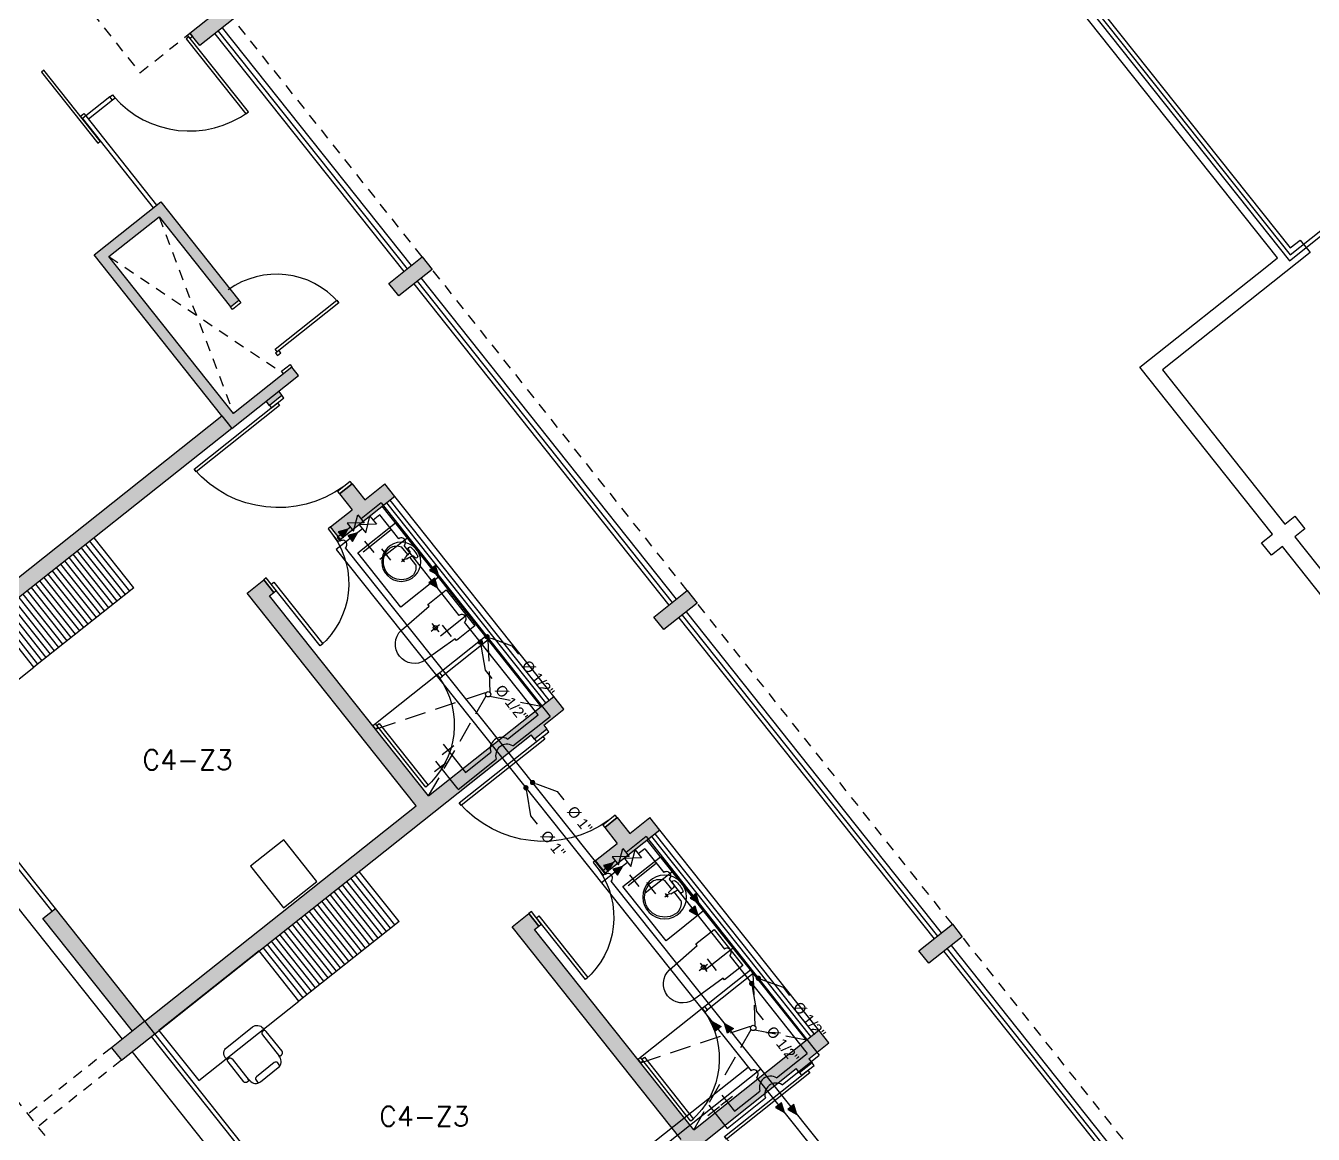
# Model space of a CAD drawing. Header units: metres. Extents: x 51 to 18146, y -212 to 18074.
# Drawn here: x 3291.53 to 3306.81, y 2242.54 to 2255.71 of the extents above; entities that cross this region are included whole.
import ezdxf
from ezdxf import colors
from ezdxf.entities.mleader import LeaderData, LeaderLine
from ezdxf.math import Vec2, Vec3

# ---------------------------------------------------------------- set-up
doc = ezdxf.new("R2010")
doc.units = ezdxf.units.M
doc.linetypes.add('DASHED2', pattern=[0.375, 0.25, -0.125])
doc.linetypes.add('HIDDEN2', pattern=[0.1875, 0.125, -0.0625])
doc.layers.get('0').update_dxf_attribs({"color": 250})
for name, color, linetype in [('AGUA_CALIENTE', 1, 'Continuous'), ('AGUA_FRIA', 5, 'Continuous'), ('NO', 250, 'Continuous')]:
    doc.layers.add(name, color=color, linetype=linetype)
doc.layers.get('0').freeze()
doc.styles.add('ROMANS', font='romans', dxfattribs={"height": 0.13})
doc.styles.get("Standard").update_dxf_attribs({"font": 'arial.ttf'})

# ---------------------------------------------------------------- blocks, each defined once
blk = doc.blocks.new('Silla de escritorio 2')
for points in [[(4.068329749366641, 0.660517147558783), (4.068297100695327, 0.6605121246862731, -0.4142135623730951), (4.068207100695326, 0.660602124686273), (4.068207100695326, 0.6609921246862731, -0.4142135623730945), (4.068297100695327, 0.6610821246862731), (4.068329749366641, 0.661077101813763)], [(4.068651834279518, 0.6605666990838409), (4.068687100695327, 0.6605721246862731, 0.4142135623730951), (4.068777100695326, 0.6606621246862731), (4.068777100695326, 0.660932124686273, 0.4142135623730945), (4.068687100695327, 0.661022124686273), (4.068651834279518, 0.6610275502887051)], [(4.068771953509068, 0.660962124686273), (4.068729527102197, 0.660962124686273, 0.4142135623730948), (4.068699527102197, 0.660932124686273), (4.068699527102197, 0.6606621246862731, 0.414213562373095), (4.068729527102197, 0.660632124686273), (4.068771953509068, 0.660632124686273)]]:
    blk.add_lwpolyline(points, format="xyb")
for points in [[(4.068652503220555, 0.6610875502887053), (4.068352503220554, 0.6610875502887053, 1), (4.068352503220554, 0.6610275502887051), (4.068682503220554, 0.6610275502887051), (4.068682503220554, 0.661057550288705, 0.4142135623730951)], [(4.068682503220554, 0.6605666990838409), (4.068682503220554, 0.660536699083841, -0.4142135623730951), (4.068652503220555, 0.660506699083841), (4.068352503220554, 0.660506699083841, -1), (4.068352503220554, 0.6605666990838409)]]:
    blk.add_lwpolyline(points, format="xyb", close=True)
blk = doc.blocks.new('B3')
for p, q in [((-0.0001959999999999, -0.000219), (-0.0002059999999999, -0.000219)), ((0.0002059999999999, -0.000219), (0.0001959999999999, -0.000219)), ((-5.03486358102e-05, -0.0003), (5.03486358102e-05, -0.0003)), ((0, -0.0003503486358102), (0, -0.0002520082186106))]:
    blk.add_line(p, q)
blk.add_lwpolyline([(-0.0002159999999999, -0.000219), (-0.0002159999999999, 0), (0.0002160000000001, -1e-16), (0.0002159999999999, -0.000219), (0.0001959999999999, -0.000219), (0.0001799892737781, -0.0005637399269904, -0.9237221169889476), (-0.0001799892737781, -0.0005637399269904), (-0.0001959999999999, -0.000219)], format="xyb", close=True)
blk.add_circle((0, -0.0003), 2e-05)
blk = doc.blocks.new('B1')
for p, q in [((-0.0001415971398017, -0.000124), (-1.94043751167e-05, -0.000124)), ((-6.29496485749e-05, -7.67153968206e-05), (-3.93239013624e-05, -7.67153968206e-05)), ((1.94043751169e-05, -0.000124), (0.0001415971398017, -0.000124)), ((3.93239013652e-05, -7.67153968206e-05), (6.29496485751e-05, -7.67153968206e-05)), ((-2.51743179051e-05, -0.0002115), (2.51743179051e-05, -0.0002115)), ((0, -0.0002366743179051), (0, -0.0001875041093053))]:
    blk.add_line(p, q)
for centre, radius in [((0, -0.0002415), 0.0002415), ((0, -0.0002115), 1e-05)]:
    blk.add_circle(centre, radius)
for centre, radius, start, end in [((-6.12184111592e-05, -0.0002645774370347), 0.0001619344182731, 119.7598619139509, 171.8068264297613), ((-6.29496485749e-05, -5.69062837552e-05), 1.98091130654e-05, 103.3836773934596, 270.0000000001693), ((0, -0.0004192787741239), 0.0003875729818072, 79.96494119364827, 100.0350588063517), ((-3.93239013624e-05, -8.8660146477e-05), 1.19447496565e-05, 18.09535504619785, 90), ((-0.0005623570317512, -0.0002226317528119), 0.0005518385724188, 6.022547126617019, 14.44770311294825), ((0.0005623570317487, -0.0002226317528118), 0.000551838572416, 165.5522968869096, 173.9774528733635), ((3.93239013652e-05, -8.8660146477e-05), 1.19447496565e-05, 90, 161.9046449536466), ((6.29496485751e-05, -5.69062837552e-05), 1.98091130654e-05, 270, 76.61632260654042), ((6.12184111592e-05, -0.0002645774370347), 0.0001619344182731, 8.193173570238732, 60.24013808604904), ((0, -0.0002415), 0.0002215, 179.9999989439899, 8.194265055e-07), ((0, -0.0001657729052949), 1.36040385439e-05, 175.6157637962072, 4.384236203792757)]:
    blk.add_arc(centre, radius, start, end)
blk = doc.blocks.new('*U118')
for points in [[(-3.1739649e-09, 0.1499999947845928), (0.0299999968539748, 0.1499999967526707), (0.0299999985452919, -1.7572132e-09), (-1.2498171e-09, -1.862646e-09)], [(1.029999997147341, 0.150000000267097), (1.059999996709619, 0.1500000003725298), (1.059999998284521, 3.7252911e-09), (1.029999998955073, -1.05432e-10)], [(1.030000002438748, -0.9250000003289492), (1.029999996945262, 0.0749999991495099), (0.9999999969173224, 0.0749999990440772), (1.000000001595901, -0.9250000022970272)]]:
    blk.add_lwpolyline(points, close=True)
blk.add_arc((1.074737891383378, 0.1197378916814813), 1.045695340698735, 182.452029120191, 267.5479714204704)
blk = doc.blocks.new('*U145')
for points in [[(0.0299999978067355, 0.8150000002444722), (0.0300000000279397, 0.0750000011175871), (0.0600000000558794, 0.0750000011175871), (0.0599999986495823, 0.8150000021071173)], [(0.0299999995622784, 0), (0, 0), (-1.0477379e-09, 0.1499999966472387), (0.0299999982817098, 0.150000000372529)], [(0.7999999995320105, 2.104789e-09), (0.7699999995040708, 2.421439e-10), (0.7699999983399176, 0.1499999987520277), (0.7999999981350266, 0.1499999987520277)]]:
    blk.add_lwpolyline(points, close=True)
blk.add_arc((-0.0031060422485219, 0.0418939605297724), 0.7738145518450112, 2.452028918829242, 87.5479712191086)
blk = doc.blocks.new('*U146')
for points in [[(0.0299999978067355, 0.8150000002444722), (0.0300000000279397, 0.0750000011175871), (0.0600000000558794, 0.0750000011175871), (0.0599999986495823, 0.8150000021071173)], [(0.0299999995622784, 0), (0, 0), (-1.0477379e-09, 0.1499999966472387), (0.0299999982817098, 0.150000000372529)], [(0.7999999995320105, 2.104789e-09), (0.7699999995040708, 2.421439e-10), (0.7699999983399176, 0.1499999987520277), (0.7999999981350266, 0.1499999987520277)]]:
    blk.add_lwpolyline(points, close=True)
blk.add_arc((-0.0031060422485219, 0.0418939605297724), 0.7738145518450112, 2.452028918829242, 87.5479712191086)
blk = doc.blocks.new('*U147')
for points in [[(0.1299999983073206, 0.9750000002444711), (0.1300000003795143, 0.0750000011175865), (0.160000000407454, 0.0750000011175865), (0.1599999991501675, 0.9750000021071163)], [(0.1299999999138531, 0.0549999983236187), (0.1000000003515747, 0.0549999983236187), (0.0999999993038367, 0.0949999964609736), (0.1299999986332844, 0.0950000001862639)], [(1.059999999883584, 0.0549999993480747), (1.029999999855645, 0.0549999974854295), (1.029999998691491, 0.0949999984167521), (1.0599999984866, 0.0949999984167521)]]:
    blk.add_lwpolyline(points, close=True)
blk.add_arc((0.0897358951472655, 0.034735897901341), 0.9411258062979863, 2.452028918829293, 87.54797121910865)
blk = doc.blocks.new('*U93')
for points in [[(0.2599999973709028, 0.094999998063903), (0.2899999973988425, 0.0950000000319809), (0.2899999987035729, 0.0549999991006583), (0.2599999989084639, 0.0549999989952255)], [(1.030000001767141, -0.6649999999773748), (1.029999996945262, 0.0749999991495099), (0.9999999969173222, 0.0749999990440772), (1.000000000924294, -0.6650000019454528)], [(1.029999997340634, 0.0950000019434777), (1.059999996902913, 0.0950000020489105), (1.059999998091228, 0.0550000039115556), (1.02999999876178, 0.0550000000808325)]]:
    blk.add_lwpolyline(points, close=True)
blk.add_arc((1.063106039105374, 0.1081060398536734), 0.7738145518450109, 182.452029120191, 267.5479714204703)
blk = doc.blocks.new('*U148')
for points in [[(1.029999999166467, 0.815000000244471), (1.029999996945262, 0.0750000011175864), (0.9999999969173222, 0.0750000011175864), (0.9999999983236206, 0.8150000021071162)], [(1.029999997410923, 0.0549999983236186), (1.059999996973201, 0.0549999983236186), (1.059999998020939, 0.0949999964609735), (1.029999998691491, 0.0950000001862638)]]:
    blk.add_lwpolyline(points, close=True)
blk.add_arc((1.063106039221723, 0.0418939605297716), 0.7738145518450109, 92.4520287808914, 177.5479710811707)
blk = doc.blocks.new('VALV_AGUA_CALIENTE')
blk.add_lwpolyline([(0.2823402352111088, 0.4577852973658544), (0.2823402352111088, 0.457689008182271), (0.2824681809542844, 0.4577852973658544), (0.2824681809542844, 0.457689008182271), (0.2823402352111088, 0.4577852973658544)])
blk = doc.blocks.new('VALV_AGUA_FRIA')
at = {"layer": 'AGUA_FRIA'}
blk.add_lwpolyline([(0.2827323578976298, 0.4577938956379116), (0.2827323578976298, 0.4576976064543282), (0.2828603036408054, 0.4577938956379116), (0.2828603036408054, 0.4576976064543282), (0.2827323578976298, 0.4577938956379116)], dxfattribs=at)
blk = doc.blocks.new('PUNTO_AGUA_CALIENTE')
at = {"layer": 'AGUA_CALIENTE'}
for p, q in [((0.2818822718510491, 0.4581205385224662), (0.2818822718510491, 0.4582887856466023)), ((0.281847712079875, 0.4581567750627264), (0.2819168316222233, 0.4581567750627264))]:
    blk.add_line(p, q, dxfattribs=at)
blk = doc.blocks.new('PUNTO_AGUA_FRIA')
at = {"layer": 'AGUA_FRIA'}
for p, q in [((0.282150902170877, 0.4581205385224662), (0.282150902170877, 0.4582887856466023)), ((0.282116342399703, 0.4581567750627264), (0.2821854619420512, 0.4581567750627264))]:
    blk.add_line(p, q, dxfattribs=at)
blk = doc.blocks.new('_Dot')
at = {"color": 0, "linetype": 'ByBlock', "lineweight": -2}
blk.add_line((-0.5, 0), (-1, 0), dxfattribs=at)
at = {"color": 0, "linetype": 'ByBlock', "const_width": 0.5}
blk.add_lwpolyline([(-0.25, 0, 1), (0.25, 0, 1)], format="xyb", close=True, dxfattribs=at)
blk = doc.blocks.new('PISO 1')
at = {"layer": 'NO', "true_color": 0x121212}
h = blk.add_hatch(color=250, dxfattribs=at)
h.dxf.hatch_style = 1
h.paths.add_polyline_path([(282.647303237422, 348.5217015385746), (282.7653370288337, 348.3730818201657), (282.3690177823439, 348.0583250502078), (282.2509839944567, 348.206944762358)])
h.paths.add_polyline_path([(273.8464397364544, 346.3792983329912), (273.9644735244708, 346.2306786178989), (273.5681542856954, 345.9159218419653), (273.4501204928835, 346.0645415592621)])
h.paths.add_polyline_path([(279.2958194016258, 350.7072130474411), (279.4138531877298, 350.5585933337984), (279.0175339437018, 350.2438365597824), (278.8995001545317, 350.3924562829402)])
h.paths.add_polyline_path([(287.6141682088274, 328.2301869574188), (287.7322020007058, 328.0815672393806), (288.1285212475333, 328.3963240126513), (288.0104874586754, 328.5449437241069)])
h.paths.add_polyline_path([(285.0079691205108, 345.5493162639553), (285.1260029100556, 345.4006965440636), (284.7296836638949, 345.0859397803041), (284.6116498769866, 345.2345594902634)])
h.paths.add_polyline_path([(276.3056301126376, 354.4722458194671), (276.4236639045161, 354.3236261014289), (276.0273446585756, 354.0088693288625), (275.9093108708967, 354.1574890472674)])
h.paths.add_polyline_path([(284.4666005014208, 332.1933793966153), (284.584634289904, 332.0447596818937), (284.9809535345734, 332.3595164504059), (284.8629197439661, 332.5081361724983)])
h.paths.add_polyline_path([(281.3190327887902, 336.1565718405685), (281.4370665783816, 336.0079521207138), (281.8333858223725, 336.3227088947765), (281.7153520314276, 336.4713286135561)])
h.paths.add_polyline_path([(278.1714650799845, 340.1197642816223), (278.2894988666007, 339.9711445654179), (278.6858181134747, 340.2859013387256), (278.5677843255407, 340.4345210508389)])
h.paths.add_polyline_path([(275.810789295715, 343.0921586155289), (275.928823083814, 342.9435388974575), (276.3251423292878, 343.2582956696533), (276.207108539871, 343.4069153836335)])
h.paths.add_polyline_path([(294.4506722555029, 333.6597389386223), (294.5687060411855, 333.5111192216765), (294.1723867985123, 333.196362451705), (294.0543530080796, 333.344982167923)])
h.paths.add_polyline_path([(291.3031045414349, 337.62293138151), (291.4211383313638, 337.4743116649681), (291.0248190849111, 337.1595548949634), (290.9067852998232, 337.3081746063684)])
h.paths.add_polyline_path([(288.155536827367, 341.5861238243978), (288.2735706182665, 341.4375041085506), (287.8772513747052, 341.1227473349052), (287.7592175848217, 341.2713670485148)])
h.paths.add_polyline_path([(285.1415282922573, 355.3498753718352), (285.2595620803192, 355.2012556538104), (284.8632428370045, 354.8864988893427), (284.7452090506001, 355.035118599626)])
h.paths.add_polyline_path([(282.151338963679, 359.1149081937103), (282.2693727516955, 358.966288478618), (281.8730535100012, 358.6515317064554), (281.7550197224514, 358.8001514219184)])
h.paths.add_polyline_path([(287.5022040749986, 352.377481042728), (287.6202378610654, 352.228861329132), (287.2239186199575, 351.9141045543144), (287.1058848313917, 352.062724272015)])
at = {"layer": 'NO', "true_color": 0x515152}
h = blk.add_hatch(color=251, dxfattribs=at)
h.dxf.hatch_style = 1
h.paths.add_polyline_path([(281.9039978136244, 346.2025202810686), (281.1113593293847, 345.573006733023), (282.6300535041537, 343.6607755017311), (282.7480872852973, 343.5121557962511), (283.5407280513685, 344.1416711445013), (283.4620388602759, 344.2407509562817), (282.7684779025392, 343.689924798671), (281.2891283344955, 345.5526161133513), (281.8836073500825, 346.0247513977488), (282.7334454655528, 344.9547002051963), (282.8325253241207, 345.0333894387756)])
h = blk.add_hatch(color=251, dxfattribs=at)
h.dxf.hatch_style = 1
h.paths.add_polyline_path([(286.3018853739667, 339.8715915510118), (286.3412299661872, 339.8220516470091), (286.4898496908238, 339.9400854305793), (286.4505050904593, 339.9896253401403), (286.6882966349232, 340.1784793982493), (286.5702628470359, 340.3270991103996), (286.4216431313476, 340.2090653249544), (285.0840656793685, 339.1467612229496), (283.1955250523821, 341.5246766898221), (283.245064962535, 341.5640212838825), (283.1270311711233, 341.7126410022915), (282.9288715465194, 341.5552626147108), (284.9354459609264, 339.0287274353174), (281.7153521034832, 336.4713286677381), (281.8333858914997, 336.3227089526457)])
h.paths.add_polyline_path([(284.681722219448, 342.7050145809045), (284.5636884309715, 342.8536342975344), (284.3258970960767, 342.6647803999283), (284.1763876440955, 342.8530320351458), (284.0277679230288, 342.7349982423844), (284.1772773781384, 342.54674661262), (283.9196696577876, 342.3421545463257), (284.037703445804, 342.1935348312334)])
h.paths.add_polyline_path([(283.3422821978104, 343.9032780309131), (283.3029375925527, 343.9528179466352), (283.1543178758474, 343.8347841578704), (283.1936624736405, 343.7852442477135)])
h.paths.add_polyline_path([(282.7480882643749, 343.5121545634665), (282.6300535066155, 343.6607754976731), (278.5677843936519, 340.4345211109458), (278.6858181821351, 340.2859013962243)])
h.paths.add_polyline_path([(281.7153520956873, 336.471328658578), (280.6530479963699, 337.808906122891), (280.5044282833232, 337.6908723342157), (281.5667323753794, 336.3532948724325)])
h.paths.add_polyline_path([(289.4494530823978, 335.9083991066919), (289.4887976721098, 335.8588592067101), (289.6374173967931, 335.9768929903174), (289.5980727988903, 336.0264328958204), (289.8358643423753, 336.2152869561204), (289.7178305576715, 336.3639066708752), (288.2316333896199, 335.1835687800754), (286.3430927627256, 337.5614842440526), (286.3926326699033, 337.6008288417632), (286.2745988795077, 337.7494485579345), (286.0764392596993, 337.5920701681493), (288.0830136742354, 335.0655349858138), (284.8629198147136, 332.5081362226729), (284.9809536008176, 332.3595165090302)])
h.paths.add_polyline_path([(287.829289925424, 338.741822142551), (287.7112561422018, 338.8904418524692), (287.4734645993584, 338.7015877866655), (287.3239551351964, 338.8898394362617), (287.1753354136629, 338.7718056431297), (287.324844875563, 338.5835540067319), (287.067237436746, 338.3789621609872), (287.1852712247625, 338.2303424458949)])
h.paths.add_polyline_path([(284.8629197947463, 332.508136204303), (283.8006156910937, 333.8457136641074), (283.6519959774443, 333.7276798760952), (284.7143000743918, 332.3901024181204)])
h.paths.add_polyline_path([(288.0104875365843, 328.5449437908535), (286.9482018849362, 329.882521018683), (286.7995821712868, 329.7644872306707), (287.8618678162297, 328.4269100046708)])
h.paths.add_polyline_path([(294.1723941148605, 333.1963533740405), (294.0543530735194, 333.3449822228638), (291.3792011019129, 331.2203763328096), (289.4906604729314, 333.5982918041108), (289.5402003821964, 333.6376363944974), (289.4221665898058, 333.7862561150974), (289.2240069698681, 333.6288777282542), (291.2305813824918, 331.1023425473684), (288.0104947710695, 328.5449346522837), (288.1285285590035, 328.3963149401704)])
h.paths.add_polyline_path([(290.9768576420446, 334.7786296897404), (290.8588238525824, 334.927249406653), (290.6210323004867, 334.7383953515406), (290.4715228426115, 334.9266469941795), (290.3229031215447, 334.8086132014182), (290.4724125888352, 334.6203615572751), (290.2148050789318, 334.4157696550735), (290.3328388650358, 334.2671499414309)])
at = {"layer": 'NO'}
h = blk.add_hatch(color=256, dxfattribs=at)
h.dxf.hatch_style = 1
h.paths.add_polyline_path([(284.0683130600231, 342.2125649984987), (284.1267697051681, 342.3170361145795), (284.0117757642517, 342.283752675135)])
h = blk.add_hatch(dxfattribs=at)
h.set_pattern_fill('_USER', color=256, scale=0.0632629394249243, angle=128.4566051906233, pattern_type=0)
h.set_pattern_definition([(128.4566051906231, (-3236.905686585759, -3514.626680784509), (-0.0495399055272741, -0.0393445963892171), [])])
h.paths.add_polyline_path([(279.9243154003572, 341.2695142933466), (280.396450560275, 340.6750354211739), (281.5854082885977, 341.6193057403869), (281.1132731369531, 342.2137846040592)])
h = blk.add_hatch(color=256, dxfattribs=at)
h.dxf.hatch_style = 1
h.paths.add_polyline_path([(284.1801742239277, 342.1676553867958), (284.2386308691098, 342.2721265028298), (284.1236369282402, 342.2388430634224)])
h = blk.add_hatch(color=256, dxfattribs=at)
h.dxf.hatch_style = 1
h.paths.add_polyline_path([(285.0965813431601, 341.825724812762), (285.2010524592312, 341.7672681675333), (285.1677690197868, 341.8822621084495)])
h = blk.add_hatch(color=256, dxfattribs=at)
h.dxf.hatch_style = 1
h.paths.add_polyline_path([(285.0852903053052, 341.6769093242044), (285.189761421386, 341.6184526790594), (285.1564779818949, 341.7334466199386)])
h = blk.add_hatch(color=256, dxfattribs=at)
h.dxf.hatch_style = 1
h.paths.add_polyline_path([(287.2158807482679, 338.2493725501732), (287.2743373934596, 338.353843666291), (287.1593434524966, 338.3205602268095)])
h = blk.add_hatch(dxfattribs=at)
h.set_pattern_fill('_USER', color=256, scale=0.0632629394249243, angle=128.4566051906233, pattern_type=0)
h.set_pattern_definition([(128.4566051906231, (-3233.758118876358, -3518.589873228135), (-0.0495399055272741, -0.0393445963892171), [])])
h.paths.add_polyline_path([(283.0718831097217, 337.306321849768), (283.5440182696396, 336.7118429775954), (284.7329759979623, 337.6561132968083), (284.2608408462711, 338.2505921604437)])
h = blk.add_hatch(color=256, dxfattribs=at)
h.dxf.hatch_style = 1
h.paths.add_polyline_path([(287.3277419121725, 338.2044629384702), (287.3861985574013, 338.3089340545414), (287.2712046164849, 338.2756506150969)])
h = blk.add_hatch(color=256, dxfattribs=at)
h.dxf.hatch_style = 1
h.paths.add_polyline_path([(288.1899775714448, 337.9313664081836), (288.2944486875256, 337.8729097630386), (288.2611652479974, 337.9879037039645)])
h = blk.add_hatch(color=256, dxfattribs=at)
h.dxf.hatch_style = 1
h.paths.add_polyline_path([(288.1786865335996, 337.7825509197097), (288.2831576496708, 337.7240942744809), (288.2498742101892, 337.839088215444)])
h = blk.add_hatch(color=256, dxfattribs=at)
h.dxf.hatch_style = 1
h.paths.add_polyline_path([(288.4855381312425, 336.3518964109322), (288.4522547643359, 336.4668903714003), (288.5567258449386, 336.4084336599446)])
h = blk.add_hatch(color=256, dxfattribs=at)
h.dxf.hatch_style = 1
h.paths.add_polyline_path([(288.6323741091965, 336.3286635621784), (288.5990907422431, 336.4436575226093), (288.7035618228184, 336.3852008112841)])
h = blk.add_hatch(color=256, dxfattribs=at)
h.dxf.hatch_style = 1
h.paths.add_polyline_path([(289.2038275944111, 335.4474776240418), (289.3082987104918, 335.3890209788968), (289.2750152710007, 335.5040149197761)])
h = blk.add_hatch(color=256, dxfattribs=at)
h.dxf.hatch_style = 1
h.paths.add_polyline_path([(289.350663572328, 335.4242447753347), (289.4551346883991, 335.3657881301059), (289.4218512489175, 335.480782071069)])
for p, q in [((289.025462776696, 353.4903083575551), (295.3127292956263, 345.5738314438419)), ((289.0173065294007, 353.4192007560729), (295.3045730483312, 345.5027238423596)), ((295.3045730483312, 345.5027238423596), (300.1696373265075, 349.366558217518)), ((295.3127292956263, 345.5738314438419), (300.0985297248208, 349.3747144648791)), ((284.8796816745174, 345.4474303603652), (282.6370479208663, 348.271194598767)), ((282.5473598585915, 348.199964330454), (284.789993607892, 345.3762000936965)), ((282.5869917805653, 348.2314400116426), (284.829625531358, 345.4076757731019)), ((281.2998178901831, 347.4515285630145), (281.0124847370125, 347.2233285677908)), ((281.3312935688898, 347.4118966393741), (281.0439604156617, 347.1836966410601)), ((280.9728528210418, 347.1918528993618), (281.8148261761483, 346.1317001594216)), ((281.0124847351058, 347.2233285655914), (281.854458099241, 346.1631758359425)), ((284.9080273973541, 345.2275803767839), (287.9375613161484, 341.4130076552511)), ((284.9476593222108, 345.2590560572176), (287.9771932430097, 341.4444833313398)), ((288.027249433655, 341.4842378588121), (284.9977154619777, 345.298810645973)), ((282.7480882643749, 343.5121545634665), (278.6858181821351, 340.2859013962243)), ((284.176387635834, 342.8530320285845), (284.027767922562, 342.7349982420138)), ((284.176387641167, 342.8530320388331), (284.3258971048622, 342.6647803888662)), ((284.3258968847782, 342.6647802321149), (284.5636884309715, 342.8536342975344)), ((284.6817222185213, 342.7050145820714), (284.5636884309715, 342.8536342975344)), ((284.0277679201003, 342.7349982460718), (284.1772773883695, 342.5467465997377)), ((284.519889590092, 342.6278101072409), (284.2819107337319, 342.4396121762188)), ((284.519889590092, 342.6278101072409), (286.5270246286542, 340.0921112934751)), ((286.4761370301772, 340.2523443741201), (284.5875963988262, 342.630259846584)), ((286.5157689478687, 340.2838200579211), (284.6272283252111, 342.6617355222183)), ((286.5702628470359, 340.3270991103996), (284.6817222185213, 342.7050145820714)), ((284.5050511003059, 342.4840189577352), (284.4258125559809, 342.4214482080156)), ((284.7293312768897, 342.2006124231006), (284.5050511003059, 342.4840189577352)), ((286.4216431313476, 340.2090653249544), (284.533102505516, 342.5869807867309)), ((284.2988705249137, 342.3209862048916), (283.9861357037875, 342.0733489869927)), ((284.1549687023215, 342.3391501734311), (283.9981511690823, 342.2149059955535)), ((281.5854082885977, 341.6193057403869), (281.1132723142949, 342.2137856360581)), ((283.9981511690823, 342.2149059955535), (284.0322434231962, 342.1723661092327)), ((283.9861357037875, 342.0733489869927), (288.915720440616, 335.8836700578666)), ((284.0952165195927, 342.0931197828028), (287.1865244325481, 338.2145093280513)), ((285.4481464739388, 341.2920042491152), (284.7921740706798, 342.121262479032)), ((282.9288715465194, 341.5552626147108), (283.1270311711233, 341.7126410022915)), ((283.245064962535, 341.5640212838825), (283.1270311711233, 341.7126410022915)), ((281.5854082885977, 341.6193057403869), (280.396450560275, 340.6750354211739)), ((284.9354459609264, 339.0287274353174), (282.9288715465194, 341.5552626147108)), ((283.1955250523821, 341.5246766898221), (283.245064962535, 341.5640212838825)), ((285.0840656793685, 339.1467612229496), (283.1955250523821, 341.5246766898221)), ((288.0555951066733, 341.2643879361378), (291.0851290293749, 337.4498152087266)), ((288.0952270311087, 341.2958636132684), (291.1247609495282, 337.4812908884696)), ((291.1748171616089, 337.5210454230708), (288.145281560759, 341.3356168207412)), ((286.3832602489422, 340.1106614415973), (285.511119570382, 341.2127579227224)), ((285.760653893555, 341.0413357590032), (285.2157149252649, 340.608545204683)), ((285.7921295708681, 341.001703836159), (285.247190646589, 340.568913226519)), ((285.1859909831507, 340.5849384448293), (284.4528003850519, 340.0026384150413)), ((286.4216431313476, 340.2090653249544), (286.5702628470359, 340.3270991103996)), ((286.6882966349232, 340.1784793982493), (286.5702628470359, 340.3270991103996)), ((280.6134160774728, 337.777430443004), (278.6461862548167, 340.2544257198486)), ((280.6530479970302, 337.8089061253183), (278.685818180827, 340.2859013922168)), ((285.0840656793685, 339.1467612229496), (286.4216431313476, 340.2090653249544)), ((286.4505050904593, 339.9896253401403), (286.6882966349232, 340.1784793982493)), ((281.4478362469482, 336.2588675558795), (278.4183023256922, 340.0734402814704)), ((286.0200505353597, 339.822200261922), (286.3832602489422, 340.1106614415973)), ((286.0846908592696, 339.7408097832033), (286.5270246286542, 340.0921112934751)), ((281.8333858914997, 336.3227089526457), (286.3018853776541, 339.8715915539403)), ((285.4333176415013, 339.2234891285519), (285.8875196007202, 339.5842163560116)), ((285.5216663657144, 339.4263835198824), (285.8228792768569, 339.6656068347673)), ((281.7153521034832, 336.4713286677381), (284.9354459609264, 339.0287274353174)), ((287.3239551268882, 338.8898394296634), (287.1753354136629, 338.7718056431297)), ((287.1753354107345, 338.771805646817), (287.32484488142, 338.5835539993573)), ((287.3239551307852, 338.8898394418161), (287.4734645949841, 338.7015877921732)), ((287.4734645974913, 338.7015877851828), (287.7112561422018, 338.8904418524692)), ((287.8292899283525, 338.7418221388636), (287.7112561422018, 338.8904418524692)), ((287.6676918412575, 338.6648032921531), (287.4294784219767, 338.4764197278933)), ((287.6676918412575, 338.6648032921531), (289.7227998614429, 336.0682193815319)), ((289.569210843211, 336.2458728772712), (287.6806702113932, 338.6237883493643)), ((289.6237047385162, 336.2891519326955), (287.7351641090775, 338.6670674037099)), ((289.6633366604072, 336.3206276168633), (287.7747960339796, 338.6985430812111)), ((289.7178305576715, 336.3639066708752), (287.8292899283525, 338.7418221388636)), ((287.6525773362218, 338.5207937039675), (287.5733802442724, 338.4582557597272)), ((287.6525773362218, 338.5207937039675), (287.8768745581552, 338.2374006482939)), ((287.4464382132052, 338.3577937566031), (287.1390315902449, 338.1143732781179)), ((287.3025363905664, 338.3759577251055), (287.152595224513, 338.2570797174043)), ((284.7329759979623, 337.6561132968083), (284.2608400236595, 338.2505931924796)), ((287.9397125111381, 338.1580468664302), (288.5960684500636, 337.3283657428325)), ((287.2494758703595, 338.1352457297363), (290.3067001381728, 334.2991366062637)), ((280.5044282825792, 337.6908723317981), (280.6530479970302, 337.8089061253183)), ((281.7153521034832, 336.4713286677381), (280.6530479970302, 337.8089061253183)), ((286.0764392596993, 337.5920701681493), (286.2745988795077, 337.7494485579345)), ((286.3926326699033, 337.6008288417632), (286.2745988795077, 337.7494485579345)), ((281.5667323893245, 336.353294880463), (280.5044282825792, 337.6908723317981)), ((284.7329759979623, 337.6561132968083), (283.5440182696396, 336.7118429775954)), ((288.0830136742354, 335.0655349858138), (286.0764392596993, 337.5920701681493)), ((286.3430927627256, 337.5614842440526), (286.3926326699033, 337.6008288417632)), ((288.2316333896199, 335.1835687800754), (286.3430927627256, 337.5614842440526)), ((288.6590699531463, 337.249141914047), (289.5790354817308, 336.0867695296542)), ((291.2031628139962, 337.301195496951), (294.2326967363602, 333.4866227662271)), ((291.242794742376, 337.3326711681565), (294.2723286627081, 333.518098441908)), ((294.3223831413397, 333.5578517183161), (291.2928492221158, 337.3724244394316)), ((288.9082216047399, 337.0781433168705), (288.3632826389582, 336.6453527585292)), ((288.9396972845614, 337.0385113900052), (288.3947583587529, 336.6057207821953)), ((288.3335586968344, 336.6217459985918), (287.6003680987356, 336.0394459688038)), ((283.8006156914945, 333.8457136668614), (281.8333858752914, 336.3227089337599)), ((288.2316333896199, 335.1835687800754), (289.7178305576715, 336.3639066708752)), ((289.8358643423753, 336.2152869561204), (289.7178305576715, 336.3639066708752)), ((283.7609837719372, 333.8142379845472), (281.7937539492811, 336.2912332613918)), ((289.5980727998239, 336.0264328965618), (289.8358643423753, 336.2152869561204)), ((284.5954039544828, 332.2956751107716), (281.5658700350842, 336.1102478377615)), ((289.215825768195, 335.798308350016), (289.5790354817308, 336.0867695296542)), ((289.2804660921048, 335.7169178712974), (289.7227998614429, 336.0682193815319)), ((284.8788860928099, 332.7590132875303), (288.8802767103889, 335.9279556536853)), ((284.9507201549963, 332.6685649673037), (289.0271126883058, 335.9047228049781)), ((284.9809536008176, 332.3595165090302), (289.4494530860851, 335.9083991096203)), ((288.9786935371057, 335.8044237315108), (290.291927485562, 334.1553975580876)), ((288.6907620470777, 335.5777721370978), (288.5536082334755, 335.4692285250181)), ((288.5652801776883, 335.5954044485259), (288.7168767160819, 335.4020429782814)), ((288.6277829508518, 335.1985568753236), (289.0832948335087, 335.5603244440685)), ((288.7168767160819, 335.4020429782814), (289.0186545096455, 335.6417149228243)), ((288.5375901145301, 335.4565069338427), (288.4004363009279, 335.347963321763)), ((288.4121082451778, 335.4741392452242), (288.6277829508518, 335.1985568753236))]:
    blk.add_line(p, q, dxfattribs=at)
at = {"layer": 'NO', "linetype": 'HIDDEN2'}
for p, q in [((285.0079691931254, 345.5493163156126), (282.7653371056022, 348.3730818751223)), ((281.8836073500825, 346.0247513977488), (282.7684779025392, 343.689924798671)), ((281.2891283344955, 345.5526161133513), (283.3629590011587, 344.1620617253108)), ((288.1555385622723, 341.586125199215), (285.1260029796961, 345.4006966023407)), ((282.6300534978301, 343.6607755087351), (282.7480882643749, 343.5121545634665)), ((291.3031062897347, 337.6229327639968), (288.2735706889315, 341.4375041617042)), ((287.5282945929474, 326.3038762297374), (277.2986995359545, 339.1842516684176)), ((294.4506723213724, 333.6597389939805), (291.4211384021484, 337.474311715096)), ((281.3190328602965, 336.1565718973587), (280.3282334811877, 335.3696789107196)), ((281.4370666484052, 336.0079521793712), (280.4462672721326, 335.22105919194))]:
    blk.add_line(p, q, dxfattribs=at)
at = {"layer": 'NO', "linetype": 'DASHED2'}
for p, q in [((285.8160717641959, 340.3744196063619), (285.7921295903431, 341.001703815471)), ((284.4545521363677, 339.9393997149256), (285.7716295133887, 340.379517264641)), ((285.0840656802923, 339.1467612236072), (285.7665318563767, 340.3350750141549)), ((286.4216431314218, 340.2090653248611), (285.8109741080708, 340.3299773565802)), ((288.9636394792965, 336.4112271580528), (288.9396973069731, 337.0385113653321)), ((287.6021198534645, 335.9762072651573), (288.9191972285359, 336.416324816369)), ((288.2316333954766, 335.1835687752887), (288.9140995730068, 336.3718825640159)), ((289.569210846569, 336.2458728765891), (288.9585418236848, 336.3667849086789))]:
    blk.add_line(p, q, dxfattribs=at)
at = {"layer": 'NO'}
for points in [[(298.2511772823189, 338.2938480381407), (295.2216433418271, 342.1084207495202), (295.092839586977, 342.0061247994895), (294.9748058012021, 342.1547445193307), (295.1036095968628, 342.257040503752), (293.5298257337229, 344.2386367148662), (295.0358388331411, 345.4347124226978), (295.1646425838384, 345.5370083723987), (292.1351086601662, 349.3515810991151)], [(292.2837283767014, 349.4696148871359), (295.3132622987425, 345.655042162473), (295.432158074753, 345.7494691978394), (295.5501918636108, 345.6008494863838), (293.7964791826551, 344.2080507537449), (295.2522292694284, 342.3750742590594), (295.3711250433728, 342.4695012919477), (295.4891588358005, 342.320881571301), (295.3702630608924, 342.2264545396263), (298.3997969825258, 338.4118818154769)], [(282.6300535041537, 343.6607755017311), (281.1113593293847, 345.573006733023), (281.9039978136244, 346.2025202810686), (282.8325253241207, 345.0333894387756)], [(282.7480872848306, 343.5121557958805), (283.5407280513685, 344.1416711445013), (283.4620388602759, 344.2407509562817), (282.7684779025392, 343.689924798671), (281.2891283344955, 345.5526161133513), (281.8836073500825, 346.0247513977488), (282.7334454655528, 344.9547002051963)], [(282.7334454655528, 344.9547002051963), (282.8325253254742, 345.0333894398506)], [(283.3029376018201, 343.9528179349664), (283.3422821978104, 343.9032780309131), (283.1936624736405, 343.7852442477135), (283.1543178765887, 343.8347841569369)], [(278.5677843941187, 340.4345211113166), (282.6300533926814, 343.6607754071866), (282.7480874105252, 343.5121558716546)], [(284.681722219448, 342.7050145809045), (284.037703445804, 342.1935348312334), (283.9196696577876, 342.3421545463257), (284.1772771659064, 342.5467464440654)], [(284.0683130600231, 342.2125649984987), (284.1267697051681, 342.3170361145795), (284.0117757642517, 342.283752675135), (284.0683130600231, 342.2125649984987)], [(284.1801742239277, 342.1676553867958), (284.2386308691098, 342.2721265028298), (284.1236369282402, 342.2388430634224), (284.1801742239277, 342.1676553867958)], [(285.0965813431601, 341.825724812762), (285.2010524592312, 341.7672681675333), (285.1677690197868, 341.8822621084495), (285.0965813431601, 341.825724812762)], [(285.0852903053052, 341.6769093242044), (285.189761421386, 341.6184526790594), (285.1564779818949, 341.7334466199386), (285.0852903053052, 341.6769093242044)], [(286.4505050933878, 339.989625336453), (286.4898496908238, 339.9400854305793), (286.3412299661872, 339.8220516470091), (286.3018853695555, 339.8715915565661)], [(287.829289925424, 338.741822142551), (287.1852712247625, 338.2303424458949), (287.067237436746, 338.3789621609872), (287.3248449433821, 338.5835540605938)], [(287.2158807482679, 338.2493725501732), (287.2743373934596, 338.353843666291), (287.1593434524966, 338.3205602268095), (287.2158807482679, 338.2493725501732)], [(287.3277419121725, 338.2044629384702), (287.3861985574013, 338.3089340545414), (287.2712046164849, 338.2756506150969), (287.3277419121725, 338.2044629384702)], [(288.1899775714448, 337.9313664081836), (288.2944486875256, 337.8729097630386), (288.2611652479974, 337.9879037039645), (288.1899775714448, 337.9313664081836)], [(288.1786865335996, 337.7825509197097), (288.2831576496708, 337.7240942744809), (288.2498742101892, 337.839088215444), (288.1786865335996, 337.7825509197097)], [(288.4855381312425, 336.3518964109322), (288.4522547643359, 336.4668903714003), (288.5567258449386, 336.4084336599446), (288.4855381312425, 336.3518964109322)], [(288.6323741091965, 336.3286635621784), (288.5990907422431, 336.4436575226093), (288.7035618228184, 336.3852008112841), (288.6323741091965, 336.3286635621784)], [(289.5980728003361, 336.0264328940001), (289.6374173967931, 335.9768929903174), (289.4887976721098, 335.8588592067101), (289.449453075058, 335.9083991159336)], [(289.2038275944111, 335.4474776240418), (289.3082987104918, 335.3890209788968), (289.2750152710007, 335.5040149197761), (289.2038275944111, 335.4474776240418)], [(289.350663572328, 335.4242447753347), (289.4551346883991, 335.3657881301059), (289.4218512489175, 335.480782071069), (289.350663572328, 335.4242447753347)]]:
    blk.add_lwpolyline(points, dxfattribs=at)
at = {"layer": 'NO', "linetype": 'HIDDEN2'}
blk.add_lwpolyline([(279.413853262841, 350.5585933964964), (281.6565035437243, 347.7348083472257), (282.2509840647723, 348.2069448272605)], dxfattribs=at)
at = {"layer": 'NO'}
for points in [[(282.6473033136414, 348.5217015961396), (282.7653371041196, 348.3730818769892), (282.369017860046, 348.0583251059057), (282.2509840691836, 348.2069448217061)], [(281.185313624505, 346.9243373980714), (280.5164518431494, 347.766520378485), (280.4867278998695, 347.7429136206741), (281.1555896189356, 346.9007305942915)], [(280.9888779815959, 347.2530525116021), (281.0124847377758, 347.2233285703759), (280.9728528132004, 347.1918528931341), (280.9492460570205, 347.2215768343602)], [(285.0079691931254, 345.5493163156126), (285.1260029796961, 345.4006966023407), (284.7296837374884, 345.0859398297703), (284.6116499480262, 345.234559546683)], [(282.832525265486, 345.0333894128354), (282.8561320269668, 345.0036654649347), (282.7570522155049, 344.9249762718116), (282.7334454540243, 344.9547002197123)], [(283.4384320510656, 344.2704748664279), (283.4620388126205, 344.2407509184338), (283.3629590011587, 344.1620617253108), (283.3393522396039, 344.1917856733048)], [(284.6904796422327, 342.3888201877958), (285.2019593910583, 341.7448014119579), (284.7561002416727, 341.390700041677), (284.2446204969663, 342.0347188057153)], [(288.1555369037514, 341.5861238760045), (288.2735706889315, 341.4375041617042), (287.8772514467609, 341.1227473890872), (287.7592176562826, 341.2713671082375)], [(279.207492828252, 339.7307651111246), (280.3964505607417, 340.6750354215446), (279.9243154003572, 341.2695142933466), (278.7353576650668, 340.3252439807024)], [(283.7589233616914, 338.1317579963395), (283.3654773973696, 338.627157048282), (282.9691581529118, 338.3124002738486), (283.3626041147815, 337.8170012260478)], [(287.8380473334059, 338.4256277357829), (288.3495270826983, 337.7816089603158), (287.9036679299642, 337.4275075933886), (287.392188185211, 338.0715263573898)], [(291.3031046106997, 337.6229314335516), (291.4211384021484, 337.474311715096), (291.0248191541304, 337.1595549499374), (290.9067853695091, 337.3081746617131)], [(282.3550605375698, 335.7675726675091), (283.5440182701063, 336.7118429779661), (283.0718831097217, 337.306321849768), (281.8829253744314, 336.3620515371239)], [(281.3190328602965, 336.1565718973587), (281.4370666484052, 336.0079521793712), (281.8333858914997, 336.3227089526457), (281.7153521034832, 336.4713286677381)]]:
    blk.add_lwpolyline(points, close=True, dxfattribs=at)
for centre in [(285.7913018109679, 340.3547473108379), (288.9388695261056, 336.3915548624821)]:
    blk.add_circle(centre, 0.0316314697124622, dxfattribs=at)
for centre, radius, start, end in [((284.0638090134901, 342.1328057568015), 0.050610354420111, 308.3581151028466, 128.5867073614205), ((284.7607373168373, 342.1609252887915), 0.050610354420111, 308.3581151028466, 128.5867073614205), ((285.4797120642792, 341.2524438967211), 0.050610354420111, 308.3581151028466, 128.5867073614205), ((285.9490539965202, 339.709165336347), 0.1334818449716819, 57.86732386541412, 199.0458865327751), ((286.0136943203833, 339.6277748575912), 0.1334818449716819, 57.86732386148127, 199.0458865328432), ((287.2180683643035, 338.1749317037721), 0.050610354420111, 308.3581151028466, 128.5867073614205), ((287.9083050050821, 338.197732840466), 0.050610354420111, 308.3581151028466, 128.5867073614205), ((288.6276340404041, 337.2888053904384), 0.050610354420111, 308.3581151028466, 128.5867073614205), ((288.947286030966, 335.8441097055562), 0.050610354420111, 308.3581151028466, 128.5867073614205), ((289.1448292293554, 335.685273424441), 0.1334818449716819, 57.86732386541412, 199.0458865327751), ((289.2094695532186, 335.6038829456853), 0.1334818449716819, 57.86732386148127, 199.0458865328432)]:
    blk.add_arc(centre, radius, start, end, dxfattribs=at)
for name, p, xscale, yscale, zscale, rotation in [('*U147', (282.3067848259527, 348.3401279091172), 1.265258788498485, 1.265258788498485, 1.265258788498485, 218.4566051706477), ('*U148', (282.4000358899629, 345.3846778270219), 1.265258788498485, 1.265258788498485, 1.265258788498485, 308.4566092744934), ('*U118', (284.0277679234131, 342.7349982457343), -1.265258788498485, 1.265258788498485, 1.265258788498485, 308.4566051706481), ('VALV_AGUA_FRIA', (925.0052700614117, 112.4868647413079), -1265.258788498486, 1265.258788498486, 1265.258788498486, 38.55509703800314), ('VALV_AGUA_CALIENTE', (924.7544079087969, 112.1679827017874), -1265.258788498486, 1265.258788498486, 1265.258788498486, 38.55509703797228), ('*U146', (283.1270311724768, 341.7126410033664), -1.265258788498485, 1.265258788498485, 1.265258788498485, 218.4566051706635), ('PUNTO_AGUA_CALIENTE', (-1067.403150697757, 181.9657468746759), 2530.51757699697, 2530.51757699697, 2530.51757699697, 308.3581133924516), ('PUNTO_AGUA_FRIA', (-1067.624499443351, 182.4085472975623), 2530.517576996971, 2530.517576996971, 2530.517576996971, 308.3581133924988), ('B1', (284.9414516836079, 342.0723496793753), -961.508971193362, 961.5089711933617, 961.5089711933615, 308.4710959894153), ('B3', (285.4612459015184, 341.3812446809296, -6.041986e-09), 1265.258788498486, 1265.258788498486, 1265.258788498486, 308.4710960551792), ('PUNTO_AGUA_FRIA', (-1066.904807155905, 181.501181399855), 2530.51757699697, 2530.51757699697, 2530.51757699697, 308.3581133924986), ('*U93', (285.5480771600499, 340.7190112968057), -1.265258788498486, 1.265258788498485, 1.265258788498485, 38.45660752652826), ('*U118', (287.1753354126015, 338.7718056482997), -1.265258788498485, 1.265258788498485, 1.265258788498485, 308.4566051706481), ('PUNTO_AGUA_CALIENTE', (125.175021492698, 1691.469168607428), 2530.51757699697, 2530.51757699697, 2530.51757699697, 218.3581133924516), ('PUNTO_AGUA_FRIA', (125.6178219155844, 1691.690517353022), 2530.517576996971, 2530.517576996971, 2530.517576996971, 218.3581133924987), ('VALV_AGUA_FRIA', (928.1528377496567, 108.5236722929823), -1265.258788498486, 1265.258788498486, 1265.258788498486, 38.55509703800314), ('VALV_AGUA_CALIENTE', (927.9019755970885, 108.204790253499), -1265.258788498486, 1265.258788498486, 1265.258788498486, 38.55509703797228), ('*U145', (286.2745989509315, 337.7494486177039), -1.265258788498485, 1.265258788498485, 1.265258788498485, 218.4566051706635), ('PUNTO_AGUA_CALIENTE', (-1064.255583009513, 178.0025544263503), 2530.51757699697, 2530.51757699697, 2530.51757699697, 308.3581133924516), ('B1', (288.0900303163364, 338.1078293033075), -1075.469970223714, 1075.469970223713, 1075.469970223713, 308.4710959894153), ('PUNTO_AGUA_FRIA', (-1064.476931755059, 178.4453548492738), 2530.517576996971, 2530.517576996971, 2530.517576996971, 308.3581133924988), ('B3', (288.6444652774413, 337.3490181954555), 1265.258788498486, 1265.258788498486, 1265.258788498486, 308.4710960551792), ('PUNTO_AGUA_FRIA', (-1063.757239442641, 177.5379889532838), 2530.51757699697, 2530.51757699697, 2530.51757699697, 308.3581133924986), ('*U93', (288.6956448722508, 336.7558188524352), -1.265258788498486, 1.265258788498485, 1.265258788498485, 38.45660752652826), ('Silla de escritorio 2', (-2761.336002295399, 3107.963311561083), 998.8885172361571, 998.8885172361571, 998.8885172361571, 308.4566051756141), ('*U118', (290.3229031204366, 334.8086132065512), -1.265258788498485, 1.265258788498485, 1.265258788498485, 308.4566051706481)]:
    blk.add_blockref(name, p, dxfattribs=dict(at, xscale=xscale, yscale=yscale, zscale=zscale, rotation=rotation))
at = {"color": 1, "char_height": 0.234, "attachment_point": 1, "style": 'ROMANS'}
for insert in [(281.6861502293485, 339.6931132061927), (284.4968930167045, 335.4594648074526)]:
    blk.add_mtext_dynamic_manual_height_columns('{\\C52;\\c3000776;C4-\\C219;\\c6627684;Z3}', width=0.0013234804973138, gutter_width=0.00117, heights=[0.000234], dxfattribs=dict(at, insert=insert))
at = {"layer": 'NO'}
ml = blk.add_multileader_mtext('Standard', dxfattribs=at)
ml.set_content('Ø 1/2"', color=256)
ml.set_leader_properties(color=250)
ml.set_arrow_properties(name='DOT')
ml.build(insert=Vec2(0, 0))
ml.multileader.update_dxf_attribs({"dogleg_length": 0.1, "arrow_head_size": 0.0632629394249243})
ctx = ml.context
ctx.base_point, ctx.char_height, ctx.arrow_head_size, ctx.landing_gap_size, ctx.plane_origin, ctx.plane_x_axis, ctx.plane_y_axis = Vec3(286.1503117466459, 340.8319360939994), 0.1265258788498486, 0.0632629394249243, 0.1265258788498486, Vec3(285.7582299619222, 342.9329368808863), Vec3(0.6236581586613454, -0.7816971927384287), Vec3(0.7816971927384287, 0.6236581586613454)
notes = []
notes.append((ctx, [(0, (1, 1, 0), (286.0714028500194, 340.9308410183052), (0.6236581586613456, -0.7816971927384287), 0.1265258788498486, [(0, [(285.7785543324098, 341.0374363530231)], 0, [])])]))
ctx.mtext.insert, ctx.mtext.text_direction, ctx.mtext.rotation, ctx.mtext.flow_direction = Vec3(286.2806633477281, 340.7740734845888), Vec3(0.6236581586613454, -0.7816971927384287), 5.385802761081065, 5
ml = blk.add_multileader_mtext('Standard', dxfattribs=at)
ml.set_content('Ø 1/2"', color=256)
ml.set_leader_properties(color=250)
ml.set_arrow_properties(name='DOT')
ml.build(insert=Vec2(0, 0))
ml.multileader.update_dxf_attribs({"dogleg_length": 0.1, "arrow_head_size": 0.0632629394249243})
ctx = ml.context
ctx.base_point, ctx.char_height, ctx.arrow_head_size, ctx.landing_gap_size, ctx.plane_origin, ctx.plane_x_axis, ctx.plane_y_axis = Vec3(285.8342061468134, 340.542237741771), 0.1265258788498486, 0.0632629394249243, 0.1265258788498486, Vec3(283.857578732486, 341.4237463889654), Vec3(0.6201822272826883, -0.7844577776800254), Vec3(0.7844577776800254, 0.6201822272826883)
notes.append((ctx, [(0, (1, 1, 0), (285.7557370454594, 340.6414919515125), (0.6201822272826883, -0.7844577776800254), 0.1265258788498486, [(0, [(285.699247717392, 340.9747578799799)], 0, [])])]))
ctx.mtext.insert, ctx.mtext.text_direction, ctx.mtext.rotation, ctx.mtext.flow_direction = Vec3(285.9642996239777, 340.4837970994158), Vec3(0.6201822272826883, -0.7844577776800254), 5.381363959382472, 5
ml = blk.add_multileader_mtext('Standard', dxfattribs=at)
ml.set_content('Ø 1"', color=256)
ml.set_leader_properties(color=250)
ml.set_arrow_properties(name='DOT')
ml.build(insert=Vec2(0, 0))
ml.multileader.update_dxf_attribs({"dogleg_length": 0.1, "arrow_head_size": 0.0632629394249243})
ctx = ml.context
ctx.base_point, ctx.char_height, ctx.arrow_head_size, ctx.landing_gap_size, ctx.plane_origin, ctx.plane_x_axis, ctx.plane_y_axis = Vec3(286.3742361003705, 338.8117415924182), 0.1265258788498486, 0.0632629394249243, 0.1265258788498486, Vec3(284.3976086859594, 339.6932502396223), Vec3(0.6201822272826883, -0.7844577776800254), Vec3(0.7844577776800254, 0.6201822272826883)
notes.append((ctx, [(0, (1, 1, 0), (286.2957669990164, 338.9109958021598), (0.6201822272826883, -0.7844577776800254), 0.1265258788498486, [(0, [(286.2392776708654, 339.2442617306368)], 0, [])])]))
ctx.mtext.insert, ctx.mtext.text_direction, ctx.mtext.rotation, ctx.mtext.flow_direction = Vec3(286.5043295774978, 338.7533009501098), Vec3(0.6201822272826883, -0.7844577776800254), 5.381363959382472, 5
ml = blk.add_multileader_mtext('Standard', dxfattribs=at)
ml.set_content('Ø 1"', color=256)
ml.set_leader_properties(color=250)
ml.set_arrow_properties(name='DOT')
ml.build(insert=Vec2(0, 0))
ml.multileader.update_dxf_attribs({"dogleg_length": 0.1, "arrow_head_size": 0.0632629394249243})
ctx = ml.context
ctx.base_point, ctx.char_height, ctx.arrow_head_size, ctx.landing_gap_size, ctx.plane_origin, ctx.plane_x_axis, ctx.plane_y_axis = Vec3(286.6903417001564, 339.1014399446096), 0.1265258788498486, 0.0632629394249243, 0.1265258788498486, Vec3(286.2982599155165, 341.202440731487), Vec3(0.6236581586613454, -0.7816971927384287), Vec3(0.7816971927384287, 0.6236581586613454)
notes.append((ctx, [(0, (1, 1, 0), (286.6114328035298, 339.2003448689154), (0.6236581586613456, -0.7816971927384287), 0.1265258788498486, [(0, [(286.3185842860039, 339.3069402036237)], 0, [])])]))
ctx.mtext.insert, ctx.mtext.text_direction, ctx.mtext.rotation, ctx.mtext.flow_direction = Vec3(286.8206933012851, 339.0435773352361), Vec3(0.6236581586613454, -0.7816971927384287), 5.385802761081065, 5
ml = blk.add_multileader_mtext('Standard', dxfattribs=at)
ml.set_content('Ø 1/2"', color=256)
ml.set_leader_properties(color=250)
ml.set_arrow_properties(name='DOT')
ml.build(insert=Vec2(0, 0))
ml.multileader.update_dxf_attribs({"dogleg_length": 0.1, "arrow_head_size": 0.0632629394249243})
ctx = ml.context
ctx.base_point, ctx.char_height, ctx.arrow_head_size, ctx.landing_gap_size, ctx.plane_origin, ctx.plane_x_axis, ctx.plane_y_axis = Vec3(289.0549576002334, 336.486897559656), 0.1265258788498486, 0.0632629394249243, 0.1265258788498486, Vec3(287.0783301858689, 337.3684062068972), Vec3(0.6201822272826883, -0.7844577776800254), Vec3(0.7844577776800254, 0.6201822272826883)
notes.append((ctx, [(0, (1, 1, 0), (288.9764884988793, 336.5861517693976), (0.6201822272826883, -0.7844577776800254), 0.1265258788498486, [(0, [(288.9199991707749, 336.9194176979117)], 0, [])])]))
ctx.mtext.insert, ctx.mtext.text_direction, ctx.mtext.rotation, ctx.mtext.flow_direction = Vec3(289.1850510773606, 336.4284569173475), Vec3(0.6201822272826883, -0.7844577776800254), 5.381363959382472, 5
ml = blk.add_multileader_mtext('Standard', dxfattribs=at)
ml.set_content('Ø 1/2"', color=256)
ml.set_leader_properties(color=250)
ml.set_arrow_properties(name='DOT')
ml.build(insert=Vec2(0, 0))
ml.multileader.update_dxf_attribs({"dogleg_length": 0.1, "arrow_head_size": 0.0632629394249243})
ctx = ml.context
ctx.base_point, ctx.char_height, ctx.arrow_head_size, ctx.landing_gap_size, ctx.plane_origin, ctx.plane_x_axis, ctx.plane_y_axis = Vec3(289.3710632000659, 336.7765959118846), 0.1265258788498486, 0.0632629394249243, 0.1265258788498486, Vec3(288.9789814153423, 338.8775966987715), Vec3(0.6236581586613454, -0.7816971927384287), Vec3(0.7816971927384287, 0.6236581586613454)
notes.append((ctx, [(0, (1, 1, 0), (289.2921543034394, 336.8755008361903), (0.6236581586613456, -0.7816971927384287), 0.1265258788498486, [(0, [(288.9993057858297, 336.9820961709082)], 0, [])])]))
ctx.mtext.insert, ctx.mtext.text_direction, ctx.mtext.rotation, ctx.mtext.flow_direction = Vec3(289.501414801148, 336.7187333024739), Vec3(0.6236581586613454, -0.7816971927384287), 5.385802761081065, 5
for ctx, leaders in notes:
    for number, flags, end, landing, length, lines in leaders:
        leader = LeaderData()
        leader.index, (leader.has_last_leader_line, leader.has_dogleg_vector, leader.attachment_direction) = number, flags
        leader.last_leader_point, leader.dogleg_vector, leader.dogleg_length = Vec3(end), Vec3(landing), length
        for number, points, colour, breaks in lines:
            line = LeaderLine()
            line.index, line.vertices, line.color, line.breaks = number, Vec3.list(points), colors.encode_raw_color(colour), breaks
            leader.lines.append(line)
        ctx.leaders.append(leader)

msp = doc.modelspace()

# ---------------------------------------------------------------- block references
at = {"layer": 'NO'}
msp.add_blockref('PISO 1', (3011.226606274813, 1907.41289542668), dxfattribs=at)

doc.saveas('drawing.dxf')
